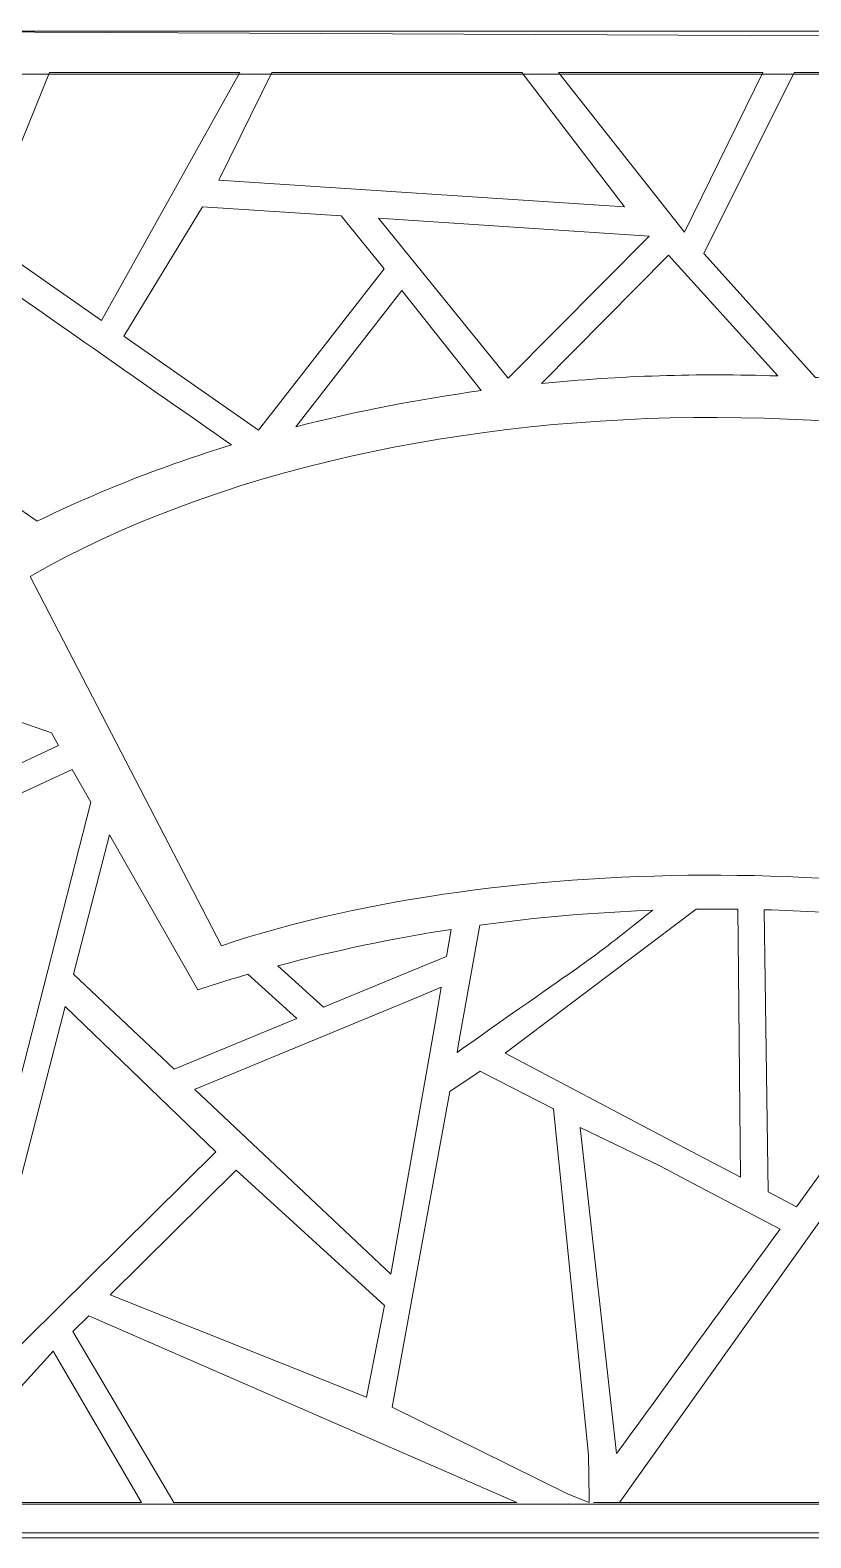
# Model space of a CAD drawing. Header units: centimetres. Extents: x -9.8 to 10, y -7 to 14.1.
# Drawn here: x -4.33 to 0.68, y -6.96 to 2.7 of the extents above; entities that cross this region are included whole.
import ezdxf

# ---------------------------------------------------------------- set-up
doc = ezdxf.new("R2010")
doc.units = ezdxf.units.CM
doc.header["$MEASUREMENT"] = 0
doc.layers.add('layer 1', color=7, linetype='Continuous')

msp = doc.modelspace()

# ---------------------------------------------------------------- linework, layer by layer
at = {"layer": 'layer 1', "color": 114, "lineweight": 9}
for points in [[(-9.82468, 2.6971), (-9.82468, 2.6971), (9.96952, 2.6971), (9.96952, 2.6971), (9.96952, 2.6971), (9.96952, 2.6971), (9.96952, -6.95964), (9.96952, -6.95964), (9.96952, -6.95964), (9.96952, -6.95964), (-9.82468, -6.95964), (-9.82468, -6.95964), (-9.82468, -6.95964), (-9.82468, -6.95964), (-9.82468, 2.6971), (-9.82468, 2.6971)], [(-9.57944, 2.4229), (-9.57944, 2.4229), (9.72428, 2.4229), (9.72428, 2.4229), (9.72428, 2.4229), (9.72428, 2.4229), (9.72428, -6.74336), (9.72428, -6.74336), (9.72428, -6.74336), (9.72428, -6.74336), (-9.57944, -6.74336), (-9.57944, -6.74336), (-9.57944, -6.74336), (-9.57944, -6.74336), (-9.57944, 2.4229), (-9.57944, 2.4229)]]:
    msp.add_open_spline(points, degree=3, knots=[0, 0, 0, 0, 0.2, 0.2, 0.2, 0.2, 0.4, 0.4, 0.4, 0.4, 0.6, 0.6, 0.6, 0.6, 1, 1, 1, 1], dxfattribs=at)
at = {"layer": 'layer 1', "color": 242, "lineweight": 9}
for points, knots in [([(-1.09737, -6.92826), (-1.09737, -6.92826), (1.02257, -6.92826), (1.02257, -6.92826), (1.02257, -6.92826), (1.02257, -6.92826), (-1.09737, -6.92826), (-1.09737, -6.92826), (-1.09737, -6.92826), (-1.09737, -6.92826), (-7.05388, -6.92826), (-7.05388, -6.92826), (-7.05388, -6.92826), (-7.05388, -6.92826), (-7.05388, 2.70426), (-7.05388, 2.70426), (-7.05388, 2.70426), (-7.05388, 2.70426), (7.17271, 2.63757), (7.17271, 2.63757), (7.17271, 2.63757), (7.17271, 2.63757), (7.17271, 2.62617), (7.17271, 2.62617), (7.17271, 2.62617), (7.17271, 2.62617), (7.17271, -6.92826), (7.17271, -6.92826), (7.17271, -6.92826), (7.17271, -6.92826), (1.02338, -6.92826), (1.02338, -6.92826), (1.02338, -6.92826), (1.02338, -6.92826), (-1.09737, -6.92826), (-1.09737, -6.92826)], [0, 0, 0, 0, 0.1, 0.1, 0.1, 0.1, 0.2, 0.2, 0.2, 0.2, 0.3, 0.3, 0.3, 0.3, 0.4, 0.4, 0.4, 0.4, 0.5, 0.5, 0.5, 0.5, 0.6, 0.6, 0.6, 0.6, 0.7, 0.7, 0.7, 0.7, 0.8, 0.8, 0.8, 0.8, 1, 1, 1, 1]), ([(-4.20344, 2.43287), (-4.20344, 2.43287), (-2.98321, 2.43287), (-2.98321, 2.43287), (-2.98321, 2.43287), (-2.98321, 2.43287), (-3.87056, 0.84316), (-3.87056, 0.84316), (-3.87056, 0.84316), (-3.87056, 0.84316), (-4.63338, 1.3758), (-4.63338, 1.3758), (-4.63338, 1.3758), (-4.63338, 1.3758), (-4.20344, 2.43287), (-4.20344, 2.43287)], [0, 0, 0, 0, 0.2, 0.2, 0.2, 0.2, 0.4, 0.4, 0.4, 0.4, 0.6, 0.6, 0.6, 0.6, 1, 1, 1, 1]), ([(-2.77818, 2.43287), (-2.77818, 2.43287), (-1.1742, 2.43287), (-1.1742, 2.43287), (-1.1742, 2.43287), (-1.1742, 2.43287), (-0.51483, 1.57251), (-0.51483, 1.57251), (-0.51483, 1.57251), (-0.51483, 1.57251), (-3.11863, 1.74241), (-3.11863, 1.74241), (-3.11863, 1.74241), (-3.11863, 1.74241), (-2.77818, 2.43287), (-2.77818, 2.43287)], [0, 0, 0, 0, 0.2, 0.2, 0.2, 0.2, 0.4, 0.4, 0.4, 0.4, 0.6, 0.6, 0.6, 0.6, 1, 1, 1, 1]), ([(-0.93849, 2.43287), (-0.93849, 2.43287), (0.37114, 2.43287), (0.37114, 2.43287), (0.37114, 2.43287), (0.37114, 2.43287), (-0.13074, 1.40986), (-0.13074, 1.40986), (-0.13074, 1.40986), (-0.13074, 1.40986), (-0.93849, 2.43287), (-0.93849, 2.43287)], [0, 0, 0, 0, 0.25, 0.25, 0.25, 0.25, 0.5, 0.5, 0.5, 0.5, 1, 1, 1, 1]), ([(0.71002, 0.47794), (0.75818, 0.47533), (0.78613, 0.47231), (0.83421, 0.46908), (0.83421, 0.46908), (0.83421, 0.46908), (1.70183, 2.43287), (1.70183, 2.43287), (1.70183, 2.43287), (1.70183, 2.43287), (0.57193, 2.43287), (0.57193, 2.43287), (0.57193, 2.43287), (0.57193, 2.43287), (-0.0069, 1.27305), (-0.0069, 1.27305), (-0.0069, 1.27305), (-0.0069, 1.27305), (0.71002, 0.47794), (0.71002, 0.47794)], [0, 0, 0, 0, 0.1666667, 0.1666667, 0.1666667, 0.1666667, 0.3333333, 0.3333333, 0.3333333, 0.3333333, 0.5, 0.5, 0.5, 0.5, 0.6666667, 0.6666667, 0.6666667, 0.6666667, 1, 1, 1, 1]), ([(-2.8626, 0.13934), (-2.8626, 0.13934), (-2.05805, 1.17527), (-2.05805, 1.17527), (-2.05805, 1.17527), (-2.05805, 1.17527), (-2.33345, 1.51393), (-2.33345, 1.51393), (-2.33345, 1.51393), (-2.33345, 1.51393), (-3.22232, 1.57193), (-3.22232, 1.57193), (-3.22232, 1.57193), (-3.22232, 1.57193), (-3.72664, 0.74266), (-3.72664, 0.74266), (-3.72664, 0.74266), (-3.72664, 0.74266), (-2.8626, 0.13934), (-2.8626, 0.13934)], [0, 0, 0, 0, 0.1666667, 0.1666667, 0.1666667, 0.1666667, 0.3333333, 0.3333333, 0.3333333, 0.3333333, 0.5, 0.5, 0.5, 0.5, 0.6666667, 0.6666667, 0.6666667, 0.6666667, 1, 1, 1, 1]), ([(-0.35692, 1.3848), (-0.35692, 1.3848), (-2.09459, 1.49834), (-2.09459, 1.49834), (-2.09459, 1.49834), (-2.09459, 1.49834), (-1.26114, 0.47344), (-1.26114, 0.47344), (-1.26114, 0.47344), (-1.26114, 0.47344), (-0.35692, 1.3848), (-0.35692, 1.3848)], [0, 0, 0, 0, 0.25, 0.25, 0.25, 0.25, 0.5, 0.5, 0.5, 0.5, 1, 1, 1, 1]), ([(-1.04774, 0.4393), (-0.54662, 0.48935), (-0.03859, 0.50541), (0.467, 0.48784), (0.467, 0.48784), (0.467, 0.48784), (-0.23377, 1.26201), (-0.23377, 1.26201), (-0.23377, 1.26201), (-0.23377, 1.26201), (-1.04774, 0.4393), (-1.04774, 0.4393)], [0, 0, 0, 0, 0.25, 0.25, 0.25, 0.25, 0.5, 0.5, 0.5, 0.5, 1, 1, 1, 1]), ([(-4.28362, -0.44383), (-3.89032, -0.25085), (-3.47179, -0.08786), (-3.036, 0.0456), (-3.036, 0.0456), (-3.6117, 0.44758), (-4.13928, 0.81597), (-4.70868, 1.21356), (-4.70868, 1.21356), (-4.70868, 1.21356), (-5.18534, 0.18646), (-5.18534, 0.18646), (-5.18534, 0.18646), (-5.18534, 0.18646), (-4.70328, -0.15216), (-4.70328, -0.15216), (-4.70328, -0.15216), (-4.70328, -0.15216), (-4.70328, -0.15216), (-4.70328, -0.15216), (-4.70328, -0.15216), (-4.70328, -0.15216), (-4.70327, -0.15216), (-4.70327, -0.15216), (-4.70327, -0.15216), (-4.70327, -0.15216), (-4.70327, -0.15216), (-4.70327, -0.15216), (-4.70327, -0.15216), (-4.70327, -0.15216), (-4.28362, -0.44383), (-4.28362, -0.44383)], [0, 0, 0, 0, 0.1111111, 0.1111111, 0.1111111, 0.1111111, 0.2222222, 0.2222222, 0.2222222, 0.2222222, 0.3333333, 0.3333333, 0.3333333, 0.3333333, 0.4444444, 0.4444444, 0.4444444, 0.4444444, 0.5555556, 0.5555556, 0.5555556, 0.5555556, 0.6666667, 0.6666667, 0.6666667, 0.6666667, 0.7777778, 0.7777778, 0.7777778, 0.7777778, 1, 1, 1, 1]), ([(-2.62288, 0.16199), (-2.23664, 0.2615), (-1.83923, 0.3387), (-1.4356, 0.39358), (-1.4356, 0.39358), (-1.4356, 0.39358), (-1.94443, 1.03555), (-1.94443, 1.03555), (-1.94443, 1.03555), (-1.94443, 1.03555), (-2.62288, 0.16199), (-2.62288, 0.16199)], [0, 0, 0, 0, 0.25, 0.25, 0.25, 0.25, 0.5, 0.5, 0.5, 0.5, 1, 1, 1, 1]), ([(4.4849, -0.81692), (4.4849, -0.81692), (3.28445, -3.17778), (3.28445, -3.17778), (3.28445, -3.17778), (1.45403, -2.57386), (-1.24062, -2.54485), (-3.10171, -3.16442), (-3.10171, -3.16442), (-3.10171, -3.16442), (-4.32816, -0.79706), (-4.32816, -0.79706), (-4.32816, -0.79706), (-1.94191, 0.57378), (2.10151, 0.55542), (4.4849, -0.81692)], [0, 0, 0, 0, 0.2, 0.2, 0.2, 0.2, 0.4, 0.4, 0.4, 0.4, 0.6, 0.6, 0.6, 0.6, 1, 1, 1, 1]), ([(-4.1464, -1.87989), (-4.1464, -1.87989), (-4.1922, -1.7995), (-4.1922, -1.7995), (-4.1922, -1.7995), (-4.1922, -1.7995), (-5.44937, -1.36347), (-5.44937, -1.36347), (-5.44937, -1.36347), (-5.44937, -1.36347), (-6.13844, -1.99928), (-6.13844, -1.99928), (-6.13844, -1.99928), (-6.13844, -1.99928), (-5.67885, -2.5987), (-5.67885, -2.5987), (-5.67885, -2.5987), (-5.67885, -2.5987), (-4.1464, -1.87989), (-4.1464, -1.87989)], [0, 0, 0, 0, 0.1666667, 0.1666667, 0.1666667, 0.1666667, 0.3333333, 0.3333333, 0.3333333, 0.3333333, 0.5, 0.5, 0.5, 0.5, 0.6666667, 0.6666667, 0.6666667, 0.6666667, 1, 1, 1, 1]), ([(-3.9386, -2.24467), (-3.9386, -2.24467), (-4.05846, -2.03427), (-4.05846, -2.03427), (-4.05846, -2.03427), (-4.05846, -2.03427), (-5.14147, -2.53575), (-5.14147, -2.53575), (-5.14147, -2.53575), (-5.14147, -2.53575), (-5.13496, -4.32625), (-5.13496, -4.32625), (-5.13496, -4.32625), (-5.13496, -4.32625), (-4.54484, -4.60309), (-4.54484, -4.60309), (-4.54484, -4.60309), (-4.54484, -4.60309), (-3.9386, -2.24467), (-3.9386, -2.24467)], [0, 0, 0, 0, 0.1666667, 0.1666667, 0.1666667, 0.1666667, 0.3333333, 0.3333333, 0.3333333, 0.3333333, 0.5, 0.5, 0.5, 0.5, 0.6666667, 0.6666667, 0.6666667, 0.6666667, 1, 1, 1, 1]), ([(-2.93074, -3.34728), (-3.03921, -3.37886), (-3.14684, -3.41217), (-3.25346, -3.44735), (-3.25346, -3.44735), (-3.25346, -3.44735), (-3.81956, -2.45362), (-3.81956, -2.45362), (-3.81956, -2.45362), (-3.81956, -2.45362), (-4.05063, -3.34633), (-4.05063, -3.34633), (-4.05063, -3.34633), (-4.05063, -3.34633), (-3.40485, -3.95617), (-3.40485, -3.95617), (-3.40485, -3.95617), (-3.40485, -3.95617), (-2.61825, -3.63059), (-2.61825, -3.63059), (-2.61825, -3.63059), (-2.61825, -3.63059), (-2.93074, -3.34728), (-2.93074, -3.34728)], [0, 0, 0, 0, 0.1428571, 0.1428571, 0.1428571, 0.1428571, 0.2857143, 0.2857143, 0.2857143, 0.2857143, 0.4285714, 0.4285714, 0.4285714, 0.4285714, 0.5714286, 0.5714286, 0.5714286, 0.5714286, 0.7142857, 0.7142857, 0.7142857, 0.7142857, 1, 1, 1, 1]), ([(-0.33362, -2.93676), (-0.70616, -2.95018), (-1.07749, -2.98214), (-1.44439, -3.03254), (-1.44439, -3.03254), (-1.44439, -3.03254), (-1.46762, -3.16315), (-1.46762, -3.16315), (-1.46762, -3.16315), (-1.46762, -3.16315), (-1.5796, -3.7927), (-1.5796, -3.7927), (-1.5796, -3.7927), (-1.5796, -3.7927), (-1.58972, -3.84805), (-1.58972, -3.84805), (-1.58972, -3.84805), (-1.57756, -3.83948), (-1.56561, -3.83105), (-1.55382, -3.82274), (-1.55382, -3.82274), (-0.60285, -3.15252), (-0.82551, -3.3245), (-0.33362, -2.93676)], [0, 0, 0, 0, 0.1428571, 0.1428571, 0.1428571, 0.1428571, 0.2857143, 0.2857143, 0.2857143, 0.2857143, 0.4285714, 0.4285714, 0.4285714, 0.4285714, 0.5714286, 0.5714286, 0.5714286, 0.5714286, 0.7142857, 0.7142857, 0.7142857, 0.7142857, 1, 1, 1, 1]), ([(0.21136, -2.93032), (0.12201, -2.92923), (0.03264, -2.92916), (-0.05671, -2.93018), (-0.05671, -2.93018), (-0.05671, -2.93018), (-1.28183, -3.85359), (-1.28183, -3.85359), (-1.28183, -3.85359), (-1.28183, -3.85359), (-0.25188, -4.3955), (-0.25188, -4.3955), (-0.25188, -4.3955), (-0.25188, -4.3955), (-0.04085, -4.50654), (-0.04085, -4.50654), (-0.04085, -4.50654), (-0.04085, -4.50654), (0.228, -4.64799), (0.228, -4.64799), (0.228, -4.64799), (0.228, -4.64799), (0.21526, -3.33319), (0.21526, -3.33319), (0.21526, -3.33319), (0.21526, -3.33319), (0.21526, -3.33319), (0.21526, -3.33319), (0.21526, -3.33319), (0.21526, -3.33319), (0.21136, -2.93032), (0.21136, -2.93032)], [0, 0, 0, 0, 0.1111111, 0.1111111, 0.1111111, 0.1111111, 0.2222222, 0.2222222, 0.2222222, 0.2222222, 0.3333333, 0.3333333, 0.3333333, 0.3333333, 0.4444444, 0.4444444, 0.4444444, 0.4444444, 0.5555556, 0.5555556, 0.5555556, 0.5555556, 0.6666667, 0.6666667, 0.6666667, 0.6666667, 0.7777778, 0.7777778, 0.7777778, 0.7777778, 1, 1, 1, 1]), ([(1.86515, -3.07401), (1.37689, -2.99403), (0.87919, -2.94722), (0.3799, -2.93361), (0.3799, -2.93361), (0.3799, -2.93361), (0.40559, -4.74143), (0.40559, -4.74143), (0.40559, -4.74143), (0.40559, -4.74143), (0.58704, -4.8369), (0.58704, -4.8369), (0.58704, -4.8369), (0.58704, -4.8369), (1.86515, -3.07401), (1.86515, -3.07401)], [0, 0, 0, 0, 0.2, 0.2, 0.2, 0.2, 0.4, 0.4, 0.4, 0.4, 0.6, 0.6, 0.6, 0.6, 1, 1, 1, 1]), ([(-1.62776, -3.05924), (-2.00448, -3.11757), (-2.37585, -3.19566), (-2.73837, -3.29333), (-2.73837, -3.29333), (-2.73837, -3.29333), (-2.44531, -3.55902), (-2.44531, -3.55902), (-2.44531, -3.55902), (-2.44531, -3.55902), (-1.95443, -3.35584), (-1.95443, -3.35584), (-1.95443, -3.35584), (-1.95443, -3.35584), (-1.6571, -3.23277), (-1.6571, -3.23277), (-1.6571, -3.23277), (-1.6571, -3.23277), (-1.62776, -3.05924), (-1.62776, -3.05924)], [0, 0, 0, 0, 0.1666667, 0.1666667, 0.1666667, 0.1666667, 0.3333333, 0.3333333, 0.3333333, 0.3333333, 0.5, 0.5, 0.5, 0.5, 0.6666667, 0.6666667, 0.6666667, 0.6666667, 1, 1, 1, 1]), ([(-1.69052, -3.43047), (-1.69052, -3.43047), (-1.69058, -3.43083), (-1.69058, -3.43083), (-1.69058, -3.43083), (-1.69058, -3.43083), (-1.72342, -3.62508), (-1.72342, -3.62508), (-1.72342, -3.62508), (-1.72342, -3.62508), (-2.0142, -5.26944), (-2.0142, -5.26944), (-2.0142, -5.26944), (-2.0142, -5.26944), (-3.27162, -4.08489), (-3.27162, -4.08489), (-3.27162, -4.08489), (-3.27162, -4.08489), (-3.26948, -4.08401), (-3.26948, -4.08401), (-3.26948, -4.08401), (-3.26948, -4.08401), (-1.83802, -3.49152), (-1.83802, -3.49152), (-1.83802, -3.49152), (-1.83802, -3.49152), (-1.69052, -3.43047), (-1.69052, -3.43047)], [0, 0, 0, 0, 0.125, 0.125, 0.125, 0.125, 0.25, 0.25, 0.25, 0.25, 0.375, 0.375, 0.375, 0.375, 0.5, 0.5, 0.5, 0.5, 0.625, 0.625, 0.625, 0.625, 0.75, 0.75, 0.75, 0.75, 1, 1, 1, 1]), ([(-4.10416, -3.5531), (-4.10416, -3.5531), (-3.13696, -4.48508), (-3.13696, -4.48508), (-3.13696, -4.48508), (-3.13696, -4.48508), (-4.7602, -6.08761), (-4.7602, -6.08761), (-4.7602, -6.08761), (-4.7602, -6.08761), (-4.10416, -3.5531), (-4.10416, -3.5531)], [0, 0, 0, 0, 0.25, 0.25, 0.25, 0.25, 0.5, 0.5, 0.5, 0.5, 1, 1, 1, 1]), ([(-1.63563, -4.09914), (-1.63563, -4.09914), (-1.44194, -3.96866), (-1.44194, -3.96866), (-1.44194, -3.96866), (-1.44194, -3.96866), (-1.41765, -3.98144), (-1.41765, -3.98144), (-1.41765, -3.98144), (-1.41765, -3.98144), (-1.41765, -3.98144), (-1.41765, -3.98144), (-1.41765, -3.98144), (-1.41765, -3.98144), (-0.97117, -4.20938), (-0.97117, -4.20938), (-0.97117, -4.20938), (-0.97117, -4.20938), (-0.74611, -6.42794), (-0.74611, -6.42794), (-0.74611, -6.42794), (-0.74611, -6.42794), (-0.74182, -6.70643), (-0.74182, -6.70643), (-0.74182, -6.70643), (-0.74182, -6.70643), (-0.74116, -6.73375), (-0.74116, -6.73375), (-0.74116, -6.73375), (-0.74116, -6.73375), (-0.87752, -6.67888), (-0.87752, -6.67888), (-0.87752, -6.67888), (-0.87752, -6.67888), (-2.00571, -6.12307), (-2.00571, -6.12307), (-2.00571, -6.12307), (-2.00571, -6.12307), (-1.88568, -5.46664), (-1.88568, -5.46664), (-1.88568, -5.46664), (-1.88568, -5.46664), (-1.63563, -4.09914), (-1.63563, -4.09914)], [0, 0, 0, 0, 0.0833333, 0.0833333, 0.0833333, 0.0833333, 0.1666667, 0.1666667, 0.1666667, 0.1666667, 0.25, 0.25, 0.25, 0.25, 0.3333333, 0.3333333, 0.3333333, 0.3333333, 0.4166667, 0.4166667, 0.4166667, 0.4166667, 0.5, 0.5, 0.5, 0.5, 0.5833333, 0.5833333, 0.5833333, 0.5833333, 0.6666667, 0.6666667, 0.6666667, 0.6666667, 0.75, 0.75, 0.75, 0.75, 0.8333333, 0.8333333, 0.8333333, 0.8333333, 1, 1, 1, 1]), ([(-0.56607, -6.41848), (-0.21671, -5.9393), (0.13265, -5.46012), (0.48201, -4.98095), (0.48201, -4.98095), (0.48201, -4.98095), (-0.07987, -4.68531), (-0.07987, -4.68531), (-0.07987, -4.68531), (-0.07987, -4.68531), (-0.28902, -4.57527), (-0.28902, -4.57527), (-0.28902, -4.57527), (-0.28902, -4.57527), (-0.80043, -4.32841), (-0.80043, -4.32841), (-0.80043, -4.32841), (-0.80043, -4.32841), (-0.56607, -6.41848), (-0.56607, -6.41848)], [0, 0, 0, 0, 0.1666667, 0.1666667, 0.1666667, 0.1666667, 0.3333333, 0.3333333, 0.3333333, 0.3333333, 0.5, 0.5, 0.5, 0.5, 0.6666667, 0.6666667, 0.6666667, 0.6666667, 1, 1, 1, 1]), ([(-3.81491, -5.40135), (-3.81491, -5.40135), (-2.1707, -6.05725), (-2.1707, -6.05725), (-2.1707, -6.05725), (-2.1707, -6.05725), (-2.05421, -5.47085), (-2.05421, -5.47085), (-2.05421, -5.47085), (-2.05421, -5.47085), (-3.00682, -4.60357), (-3.00682, -4.60357), (-3.00682, -4.60357), (-3.00682, -4.60357), (-3.81491, -5.40135), (-3.81491, -5.40135)], [0, 0, 0, 0, 0.2, 0.2, 0.2, 0.2, 0.4, 0.4, 0.4, 0.4, 0.6, 0.6, 0.6, 0.6, 1, 1, 1, 1]), ([(-0.54821, -6.73403), (-0.54821, -6.73403), (-0.71408, -6.73403), (-0.71408, -6.73403), (-0.71408, -6.73403), (-0.71408, -6.73403), (-0.50481, -6.73403), (-0.50481, -6.73403), (-0.50481, -6.73403), (-0.50481, -6.73403), (0.78636, -6.73403), (0.78636, -6.73403), (0.78636, -6.73403), (0.78636, -6.73403), (0.82334, -6.69511), (0.82334, -6.69511), (0.82334, -6.69511), (0.82334, -6.69511), (1.11675, -6.28446), (1.11675, -6.28446), (1.11675, -6.28446), (1.11675, -6.28446), (0.98099, -4.58782), (0.98099, -4.58782), (0.98099, -4.58782), (0.98099, -4.58782), (-0.54821, -6.73403), (-0.54821, -6.73403)], [0, 0, 0, 0, 0.125, 0.125, 0.125, 0.125, 0.25, 0.25, 0.25, 0.25, 0.375, 0.375, 0.375, 0.375, 0.5, 0.5, 0.5, 0.5, 0.625, 0.625, 0.625, 0.625, 0.75, 0.75, 0.75, 0.75, 1, 1, 1, 1]), ([(-1.20608, -6.73403), (-1.20608, -6.73403), (-3.40571, -6.73403), (-3.40571, -6.73403), (-3.40571, -6.73403), (-3.40571, -6.73403), (-4.05412, -5.63751), (-4.05412, -5.63751), (-4.05412, -5.63751), (-4.05412, -5.63751), (-3.95205, -5.53674), (-3.95205, -5.53674), (-3.95205, -5.53674), (-3.95205, -5.53674), (-1.20608, -6.73403), (-1.20608, -6.73403)], [0, 0, 0, 0, 0.2, 0.2, 0.2, 0.2, 0.4, 0.4, 0.4, 0.4, 0.6, 0.6, 0.6, 0.6, 1, 1, 1, 1]), ([(-3.6149, -6.73403), (-3.6149, -6.73403), (-5.06162, -6.73403), (-5.06162, -6.73403), (-5.06162, -6.73403), (-5.06162, -6.73403), (-4.18139, -5.76316), (-4.18139, -5.76316), (-4.18139, -5.76316), (-4.18139, -5.76316), (-3.6149, -6.73403), (-3.6149, -6.73403)], [0, 0, 0, 0, 0.25, 0.25, 0.25, 0.25, 0.5, 0.5, 0.5, 0.5, 1, 1, 1, 1])]:
    msp.add_open_spline(points, degree=3, knots=knots, dxfattribs=at)

doc.saveas('drawing.dxf')
